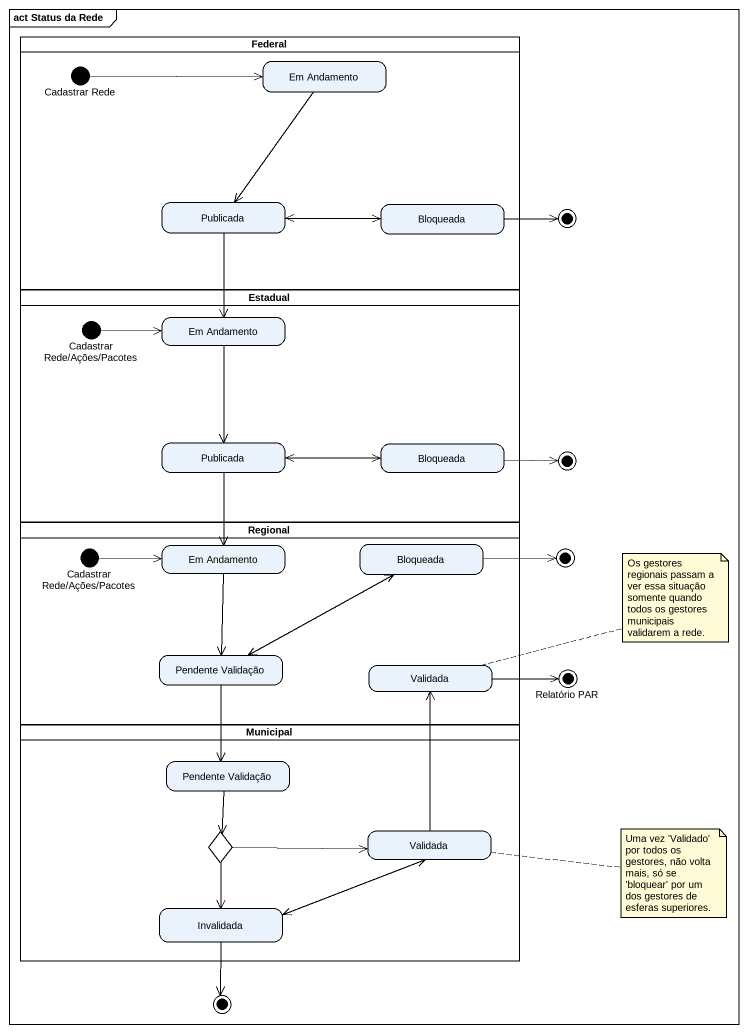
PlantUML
@startuml
mainframe act Status da Rede
hide empty description
state Federal <<partition>> {
  state "Cadastrar Rede" as Cadastrar_Rede <<start>>
  state "Em Andamento" as Em_Andamento
  state Publicada
  state Bloqueada
}
state final1 <<end>>
state Estadual <<partition>> {
  state "Cadastrar Rede/Ações/Pacotes" as Cadastrar_Rede_Ações_Pacotes <<start>>
  state "Em Andamento" as Em_Andamento_2
  state "Publicada" as Publicada_2
  state "Bloqueada" as Bloqueada_2
}
state final2 <<end>>
state Regional <<partition>> {
  state "Em Andamento" as Em_Andamento_3
  state "Bloqueada" as Bloqueada_3
  state "Cadastrar Rede/Ações/Pacotes" as Cadastrar_Rede_Ações_Pacotes_2 <<start>>
  state "Pendente Validação" as Pendente_Validação
  state Validada
}
state final3 <<end>>
state "Relatório PAR" as Relatório_PAR <<end>>
state Municipal <<partition>> {
  state "Pendente Validação" as Pendente_Validação_2
  state choice1 <<choice>>
  state "Validada" as Validada_2
  state Invalidada
}
state final4 <<end>>
Cadastrar_Rede -right-> Em_Andamento
Em_Andamento --> Publicada
Publicada -right-> Bloqueada
Publicada --> Em_Andamento_2
Bloqueada -left-> Publicada
Bloqueada -right-> final1
Cadastrar_Rede_Ações_Pacotes -right-> Em_Andamento_2
Em_Andamento_2 --> Publicada_2
Publicada_2 -right-> Bloqueada_2
Publicada_2 --> Em_Andamento_3
Bloqueada_2 -left-> Publicada_2
Bloqueada_2 -right-> final2
Em_Andamento_3 --> Pendente_Validação
Bloqueada_3 -right-> final3
Bloqueada_3 -left-> Pendente_Validação
Cadastrar_Rede_Ações_Pacotes_2 -right-> Em_Andamento_3
Pendente_Validação -right-> Bloqueada_3
Pendente_Validação --> Pendente_Validação_2
Validada -right-> Relatório_PAR
Pendente_Validação_2 --> choice1
choice1 -right-> Validada_2
choice1 --> Invalidada
Validada_2 -up-> Validada
Validada_2 -left-> Invalidada
Invalidada -right-> Validada_2
Invalidada --> final4
note right of Validada : Os gestores regionais passam a ver essa situação somente quando todos os gestores municipais validarem a rede.
note right of Validada_2 : Uma vez 'Validado' por todos os gestores, não volta mais, só se 'bloquear' por um dos gestores de esferas superiores.
@enduml
